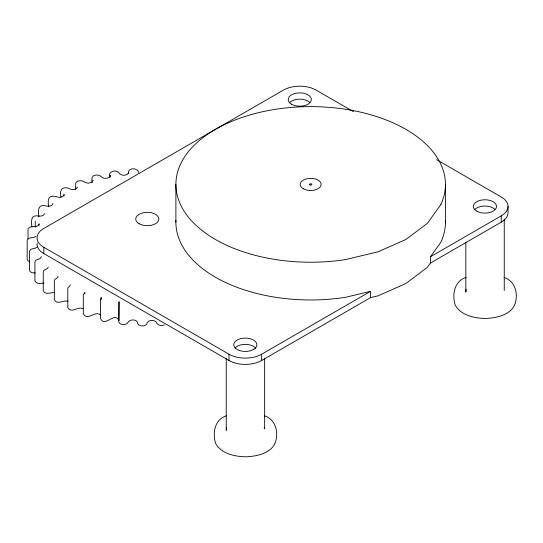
<?xml version="1.0" encoding="UTF-8"?>
<svg xmlns="http://www.w3.org/2000/svg" width="543" height="543" viewBox="0 0 543 543"><rect width="100%" height="100%" fill="white"/><g stroke="black" fill="none" stroke-linecap="round" stroke-linejoin="round"><path stroke-width="0.81" d="M57.992 276.129C58.189 278.545 54.768 278.437 54.334 280.507L54.334 299.376C56.452 305.56 63.674 299.716 67.943 301.284M226.533 427.477L226.227 430.368L226.227 358.529M466.145 289.141L465.84 292.032L465.84 242.171M41.356 256.588C40.99 260.185 34.942 258.434 34.922 262.167L34.922 281.036C36.462 284.396 40.915 283.385 43.834 283.039M93.158 180.378L91.794 182.333L88.441 183.167L86.045 182.808L82.373 180.907L79.936 180.67L77.622 181.165L75.681 182.95L75.633 189.412M70.332 284.803C70.298 286.629 67.624 286.894 67.807 288.761L67.807 307.623C71.377 313.868 77.954 306.211 82.875 308.553M52.976 203.557C51.918 206.951 47.302 206.455 44.574 205.648C37.453 204.487 38.268 211.668 38.886 216.738M128.596 172.633C126.987 176.394 120.336 176.02 118.652 172.375C115.197 169.389 107.616 171.507 109.808 177.167M48.259 267.115C47.73 269.796 43.521 269.016 43.25 271.805L43.25 290.668C44.954 295.148 50.594 292.616 54.035 292.534M77.595 187.023C76 190.505 70.943 189.88 68.201 188.129C61.59 186.432 59.513 190.518 61.026 197.068M44.54 213.704C43.291 216.63 39.422 216.243 36.822 215.849C30.551 215.15 31.27 222.515 31.915 226.723M35.268 221.354L35.268 227.096M37.148 242.992A23.105 13.337 0 0 0 43.827 253.588L228.976 360.484A23.105 13.337 0 0 0 261.651 360.484L370.543 297.618L378.05 295.826L405.96 283.46L427.382 267.346L430.49 263.009L430.49 256.724L440.848 242.287A134.773 77.812 0 0 0 445.409 220.533M37.087 246.95C35.186 249.488 30.496 247.73 29.485 251.158L29.485 270.02C29.756 272.667 33.15 272.993 35.268 272.966M35.96 236.354C33.503 238.716 28.032 236.375 27.15 240.488L27.15 259.357L27.883 260.715L29.702 261.685M353.581 111.736L316.107 90.104A23.105 13.337 0 0 0 299.77 86.194L296.756 86.31A23.105 13.337 0 0 0 283.432 90.104L43.827 228.44A23.105 13.337 0 0 0 43.827 247.303L228.976 354.199A23.105 13.337 0 0 0 261.651 354.199L370.543 291.333L370.543 297.618M430.49 256.724L501.264 215.863A23.105 13.337 0 0 0 501.264 197L436.606 159.669M430.49 263.009L501.264 222.148A23.105 13.337 0 0 0 508.031 212.72L508.031 206.428M466.098 277.419C454.226 281.002 451.864 294.822 455.292 305.288C461.251 315.442 474.127 318.117 485.042 318.469C496.838 318.157 513.732 314.512 515.85 300.686C517.764 291.102 513.888 280.507 503.992 277.419M226.485 415.755C214.621 419.339 212.259 433.158 215.68 443.624C221.639 453.778 234.515 456.459 245.436 456.806C257.226 456.493 274.12 452.848 276.238 439.022C278.152 429.438 274.283 418.843 264.38 415.755M164.353 324.918C161.176 326.323 157.008 325.189 156.004 321.7C153.54 319.861 149.108 319.807 147.309 322.569C146.827 326.811 139.721 326.974 137.759 323.771C137.929 319.257 130.863 318.917 128.487 321.673C127.171 325.474 120.193 325.644 118.72 321.951L119.019 301.664L119.019 320.526C114.614 311.037 104.5 328.311 100.469 318.347L100.469 299.485L101.242 297.388L101.242 299.845M370.543 291.333L345.545 297.313A134.773 77.812 0 0 1 175.918 220.533M100.441 314.899C94.984 310.168 87.308 321.524 83.31 313.766L83.31 294.903L84.851 292.195L84.851 293.838M138.73 172.613C137.807 167.346 127.225 167.434 128.508 173.556M264.136 427.382L264.638 428.807L264.638 358.651M504.25 219.474L504.25 290.471M501.264 215.863L501.264 222.148M445.436 184.423L445.436 222.148M261.651 354.199L261.651 360.484M228.976 354.199L228.976 360.484M175.891 184.423L175.891 222.148M110.283 176.937L110.283 175.294C109.679 179.183 103.292 179.176 101.086 176.59C99.444 174.955 96.851 174.798 94.706 175.314C91.176 175.884 91.91 179.916 92.032 182.523M64.081 195.975L64.081 194.34C63.572 197.7 58.725 197.795 56.228 196.661C48.551 194.428 47.309 199.512 48.694 206.829M43.827 247.303L43.827 253.588M39.089 225.44L39.089 223.797C37.82 229.098 29.994 224.395 28.005 229.031L28.005 238.872M289.765 102.484A11.552 6.672 0 0 1 309.775 102.484M474.833 209.476A11.552 6.672 0 0 1 494.836 209.293M234.997 348.056A11.552 6.672 0 0 1 245.667 344.391A11.552 6.672 0 0 1 255.929 348.423M440.848 204.562L427.382 223.329L405.96 239.443L378.05 251.809L345.545 259.581A134.773 77.812 0 0 1 176.4 191.204A134.773 77.812 0 0 1 322.413 106.91A134.773 77.812 0 0 1 440.848 204.562M253.934 349.203L251.653 350.344A11.552 6.672 0 0 1 237.624 349.746L235.655 348.423A11.552 6.672 0 0 1 238.16 339.531A11.552 6.672 0 0 1 253.73 340.196A11.552 6.672 0 0 1 253.934 349.203M291.605 104.249A11.552 6.672 0 0 0 310.929 101.263A11.552 6.672 0 0 0 296.783 93.091A11.552 6.672 0 0 0 291.605 104.249M303.245 188.706A10.487 6.054 0 0 0 320.798 185.991A10.487 6.054 0 0 0 307.949 178.572A10.487 6.054 0 0 0 303.245 188.706M310.08 185A1.161 0.672 0 0 0 311.825 184.423A1.161 0.672 0 0 0 310.08 183.839A1.161 0.672 0 0 0 310.08 185M476.883 211.22A11.552 6.672 0 0 0 496.132 208.057A11.552 6.672 0 0 0 481.756 200.014A11.552 6.672 0 0 0 476.883 211.22M139.123 223.723A11.552 6.672 0 0 0 158.454 220.729A11.552 6.672 0 0 0 144.302 212.564A11.552 6.672 0 0 0 139.123 223.723"/></g></svg>
